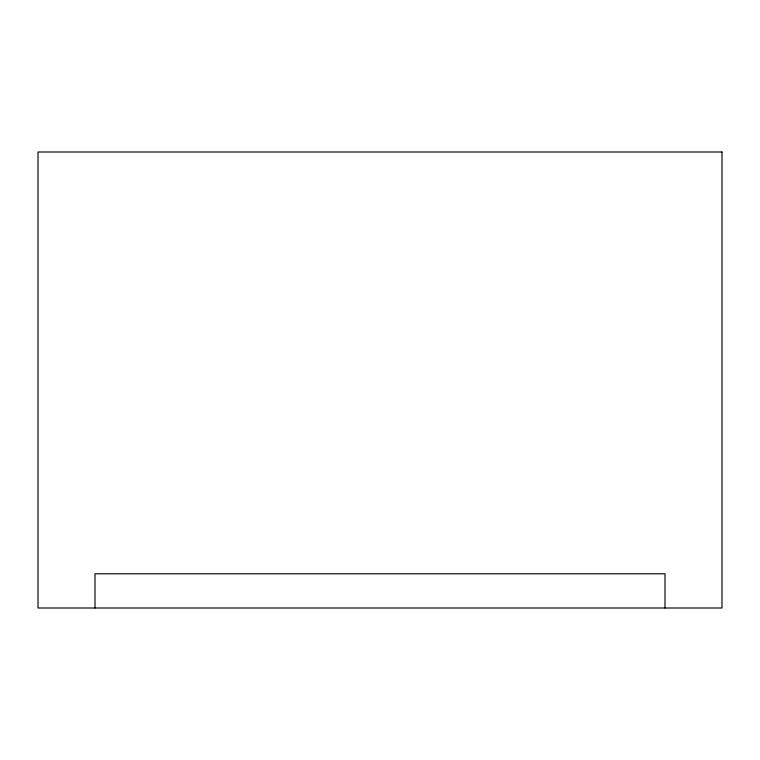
<?xml version="1.0" encoding="UTF-8"?>
<svg xmlns="http://www.w3.org/2000/svg" width="760" height="760" viewBox="0 0 760 760"><rect width="100%" height="100%" fill="white"/><g stroke="black" fill="none" stroke-linecap="round" stroke-linejoin="round"><path stroke-width="1.14" d="M665 608L665 573.8L95 573.8L95 608M722 152L38 152L38 608L722 608L722 152"/></g></svg>
